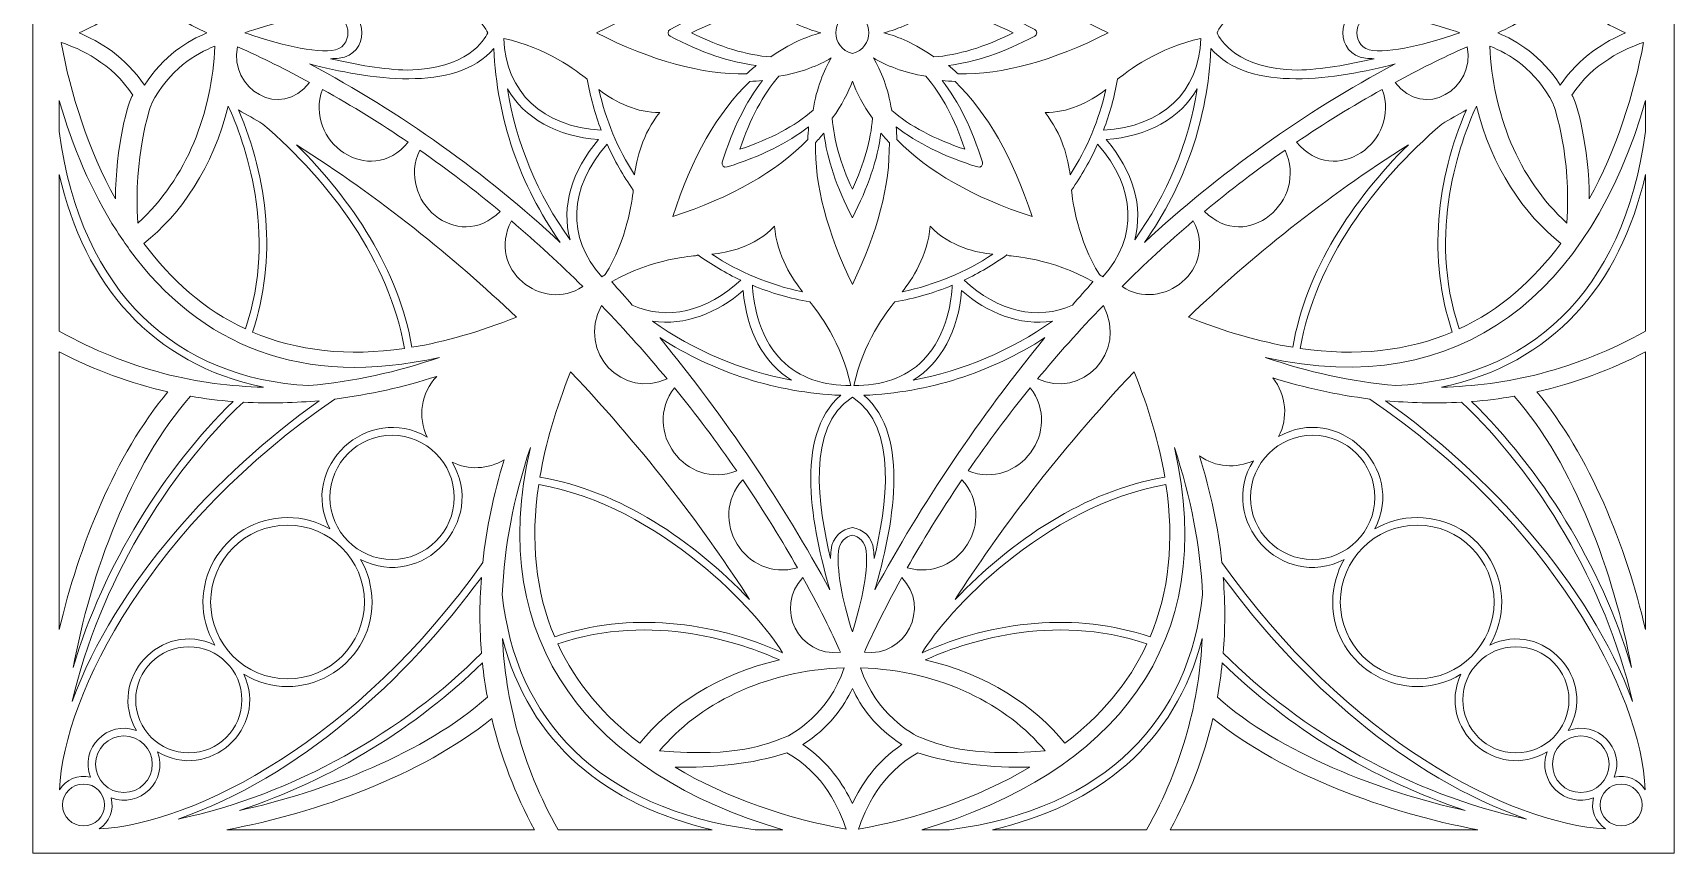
# Model space of a CAD drawing. Header units: inches. Extents: x 46 to 4633, y 0 to 864.
# Drawn here: x 46 to 910, y 0 to 432 of the extents above; entities that cross this region are included whole.
import ezdxf

# ---------------------------------------------------------------- set-up
doc = ezdxf.new("R2010")
doc.units = ezdxf.units.IN
doc.header["$MEASUREMENT"] = 0
doc.layers.add('_U+0421_U+043B_U+043E_U+0439 1', color=7, linetype='Continuous')

msp = doc.modelspace()

# ---------------------------------------------------------------- linework, layer by layer
at = {"layer": '_U+0421_U+043B_U+043E_U+0439 1', "color": 1, "lineweight": 9, "true_color": 0xff0000}
msp.add_lwpolyline([(46.13, 864), (46.13, 0), (910.13, 0), (910.13, 864), (46.13, 864)], dxfattribs=at)
for points, knots in [([(70.51, 432), (81.03, 436.45), (95.16, 444.79), (104.89, 459.64), (114.66, 444.1), (127.95, 436.07), (137.81, 432), (127.95, 427.93), (114.66, 419.9), (104.89, 404.36), (95.16, 419.21), (81.03, 427.55), (70.51, 432)], [0, 0, 0, 0, 1, 1, 1, 2, 2, 2, 3, 3, 3, 4, 4, 4, 4]), ([(884.55, 432), (874.04, 427.55), (859.91, 419.21), (850.17, 404.36), (840.41, 419.9), (827.12, 427.93), (817.25, 432), (827.12, 436.07), (840.41, 444.1), (850.17, 459.64), (859.91, 444.79), (874.04, 436.45), (884.55, 432)], [0, 0, 0, 0, 1, 1, 1, 2, 2, 2, 3, 3, 3, 4, 4, 4, 4]), ([(285.59, 431.99), (283.93, 428.44), (274.83, 412.82), (243.34, 412.38), (230.8, 412.64), (216.42, 415.15), (202.86, 418.38), (204.4, 418.4), (205.91, 418.47), (207.35, 418.62), (223.36, 420.3), (223.36, 443.7), (207.35, 445.38), (205.91, 445.53), (204.4, 445.6), (202.86, 445.62), (216.42, 448.85), (230.8, 451.36), (243.34, 451.62), (274.83, 451.18), (283.93, 435.56), (285.59, 432.01), (285.58, 432), (285.58, 432), (285.58, 432), (285.58, 432), (285.58, 432), (285.59, 431.99)], [0, 0, 0, 0, 1, 1, 1, 2, 2, 2, 3, 3, 3, 4, 4, 4, 5, 5, 5, 6, 6, 6, 7, 7, 7, 8, 8, 8, 9, 9, 9, 9]), ([(342.87, 432.01), (371.84, 446.77), (398.37, 454.05), (421.85, 453.64), (423.54, 452.05), (425.24, 450.56), (426.92, 449.17), (413, 447.46), (397.8, 442.32), (381.56, 433.78), (380.14, 433.03), (380.14, 430.97), (381.56, 430.22), (397.8, 421.68), (413, 416.54), (426.92, 414.83), (425.24, 413.44), (423.54, 411.95), (421.85, 410.36), (398.37, 409.95), (371.84, 417.23), (342.87, 431.99), (342.87, 432), (342.88, 432), (342.88, 432), (342.88, 432), (342.87, 432), (342.87, 432.01)], [0, 0, 0, 0, 1, 1, 1, 2, 2, 2, 3, 3, 3, 4, 4, 4, 5, 5, 5, 6, 6, 6, 7, 7, 7, 8, 8, 8, 9, 9, 9, 9]), ([(612.2, 431.99), (583.23, 417.23), (556.7, 409.95), (533.22, 410.36), (531.52, 411.95), (529.83, 413.44), (528.14, 414.83), (542.07, 416.54), (557.27, 421.68), (573.51, 430.22), (574.93, 430.97), (574.93, 433.03), (573.51, 433.78), (557.27, 442.32), (542.07, 447.46), (528.14, 449.17), (529.83, 450.56), (531.52, 452.05), (533.22, 453.64), (556.7, 454.05), (583.23, 446.77), (612.2, 432.01), (612.19, 432), (612.19, 432), (612.18, 432), (612.19, 432), (612.19, 432), (612.2, 431.99)], [0, 0, 0, 0, 1, 1, 1, 2, 2, 2, 3, 3, 3, 4, 4, 4, 5, 5, 5, 6, 6, 6, 7, 7, 7, 8, 8, 8, 9, 9, 9, 9]), ([(669.48, 432.01), (671.14, 435.56), (680.24, 451.18), (711.73, 451.62), (724.27, 451.36), (738.65, 448.85), (752.21, 445.62), (750.67, 445.6), (749.16, 445.53), (747.72, 445.38), (731.71, 443.7), (731.71, 420.3), (747.72, 418.62), (749.16, 418.47), (750.67, 418.4), (752.21, 418.38), (738.65, 415.15), (724.27, 412.64), (711.73, 412.38), (680.24, 412.82), (671.14, 428.44), (669.48, 431.99), (669.48, 432), (669.48, 432), (669.48, 432), (669.48, 432), (669.48, 432), (669.48, 432.01)], [0, 0, 0, 0, 1, 1, 1, 2, 2, 2, 3, 3, 3, 4, 4, 4, 5, 5, 5, 6, 6, 6, 7, 7, 7, 8, 8, 8, 9, 9, 9, 9]), ([(157.71, 432.01), (169.28, 436.03), (191.75, 442.64), (203.56, 441.4), (214.84, 440.22), (214.84, 423.78), (203.56, 422.6), (191.75, 421.36), (169.28, 427.97), (157.71, 431.99), (157.72, 432), (157.72, 432), (157.73, 432), (157.72, 432), (157.72, 432), (157.71, 432.01)], [0, 0, 0, 0, 1, 1, 1, 2, 2, 2, 3, 3, 3, 4, 4, 4, 5, 5, 5, 5]), ([(460.94, 431.99), (453.53, 430.06), (444.33, 426.34), (434.65, 419.28), (421.99, 420.21), (407.98, 424.45), (392.91, 431.99), (392.91, 432), (392.92, 432), (392.92, 432), (392.92, 432), (392.91, 432), (392.91, 432.01), (407.98, 439.55), (421.99, 443.79), (434.65, 444.71), (444.33, 437.66), (453.53, 433.94), (460.94, 432.01), (460.93, 432), (460.92, 432), (460.91, 432), (460.92, 432), (460.93, 432), (460.94, 431.99)], [0, 0, 0, 0, 1, 1, 1, 2, 2, 2, 3, 3, 3, 4, 4, 4, 5, 5, 5, 6, 6, 6, 7, 7, 7, 8, 8, 8, 8]), ([(477.53, 442.83), (489.03, 440.21), (489.04, 423.79), (477.53, 421.16), (466.04, 423.79), (466.02, 440.21), (477.53, 442.83)], [0, 0, 0, 0, 1, 1, 1, 2, 2, 2, 2]), ([(562.16, 431.99), (547.08, 424.45), (533.08, 420.21), (520.41, 419.28), (510.73, 426.34), (501.53, 430.06), (494.13, 431.99), (494.14, 432), (494.14, 432), (494.15, 432), (494.14, 432), (494.14, 432), (494.13, 432.01), (501.53, 433.94), (510.73, 437.66), (520.41, 444.71), (533.08, 443.79), (547.08, 439.55), (562.16, 432.01), (562.15, 432), (562.15, 432), (562.15, 432), (562.15, 432), (562.15, 432), (562.16, 431.99)], [0, 0, 0, 0, 1, 1, 1, 2, 2, 2, 3, 3, 3, 4, 4, 4, 5, 5, 5, 6, 6, 6, 7, 7, 7, 8, 8, 8, 8]), ([(797.36, 431.99), (785.79, 427.97), (763.32, 421.36), (751.51, 422.6), (740.23, 423.78), (740.23, 440.22), (751.51, 441.4), (763.32, 442.64), (785.79, 436.03), (797.36, 432.01), (797.35, 432), (797.34, 432), (797.34, 432), (797.34, 432), (797.35, 432), (797.36, 431.99)], [0, 0, 0, 0, 1, 1, 1, 2, 2, 2, 3, 3, 3, 4, 4, 4, 5, 5, 5, 5]), ([(98.74, 399.11), (96.43, 396.79), (89.68, 371.78), (89.6, 344.52), (75.61, 369.98), (65.82, 400.06), (61.08, 426.95), (70.41, 423.84), (88.03, 416.02), (98.74, 399.11)], [0, 0, 0, 0, 1, 1, 1, 2, 2, 2, 3, 3, 3, 3]), ([(108.61, 394.67), (117.63, 412.57), (132.15, 421.07), (141.98, 424.97), (140.41, 389.92), (127.4, 355.38), (101.38, 331.78), (99.1, 367.08), (107.76, 392.29), (108.61, 394.67)], [0, 0, 0, 0, 1, 1, 1, 2, 2, 2, 3, 3, 3, 3]), ([(153.89, 424.7), (167.01, 418.79), (179.66, 412.51), (191.85, 405.92), (176.72, 385.59), (149.19, 402.69), (153.89, 424.7)], [0, 0, 0, 0, 1, 1, 1, 2, 2, 2, 2]), ([(191.83, 415.58), (222.16, 407.77), (268.47, 399.94), (288.82, 423.76), (290.39, 386.86), (302.45, 351.69), (323.81, 321.63), (284.6, 357.94), (239.95, 390.09), (191.83, 415.58)], [0, 0, 0, 0, 1, 1, 1, 2, 2, 2, 3, 3, 3, 3]), ([(338, 407.52), (339.57, 398.37), (342.05, 389.35), (345.36, 380.71), (314.33, 382.59), (295.2, 400.57), (294.03, 428.98), (316, 424.52), (333.04, 411.6), (338, 407.52)], [0, 0, 0, 0, 1, 1, 1, 2, 2, 2, 3, 3, 3, 3]), ([(617.07, 407.52), (622.02, 411.6), (639.07, 424.52), (661.04, 428.98), (659.86, 400.57), (640.74, 382.59), (609.7, 380.71), (613.02, 389.35), (615.49, 398.37), (617.07, 407.52)], [0, 0, 0, 0, 1, 1, 1, 2, 2, 2, 3, 3, 3, 3]), ([(631.26, 321.63), (652.61, 351.69), (664.68, 386.86), (666.25, 423.76), (686.6, 399.95), (732.9, 407.77), (763.24, 415.58), (715.27, 390.17), (670.52, 357.99), (631.26, 321.63)], [0, 0, 0, 0, 1, 1, 1, 2, 2, 2, 3, 3, 3, 3]), ([(801.18, 424.7), (805.88, 402.69), (778.35, 385.59), (763.22, 405.92), (775.41, 412.51), (788.06, 418.79), (801.18, 424.7)], [0, 0, 0, 0, 1, 1, 1, 2, 2, 2, 2]), ([(813.09, 424.97), (822.92, 421.07), (837.43, 412.57), (846.45, 394.67), (847.31, 392.29), (855.97, 367.08), (853.69, 331.78), (827.67, 355.38), (814.66, 389.92), (813.09, 424.97)], [0, 0, 0, 0, 1, 1, 1, 2, 2, 2, 3, 3, 3, 3]), ([(893.98, 426.95), (889.24, 400.06), (879.45, 369.98), (865.47, 344.52), (865.39, 371.78), (858.64, 396.78), (856.33, 399.11), (867.03, 416.02), (884.66, 423.84), (893.98, 426.95)], [0, 0, 0, 0, 1, 1, 1, 2, 2, 2, 3, 3, 3, 3]), ([(418.32, 370.65), (423.64, 386.65), (430.53, 399.55), (438.85, 409.16), (450.68, 411.01), (459.82, 414.89), (466.42, 418.75), (462.56, 412.15), (458.68, 403.01), (456.83, 391.18), (447.22, 382.86), (434.32, 375.97), (418.32, 370.65)], [0, 0, 0, 0, 1, 1, 1, 2, 2, 2, 3, 3, 3, 4, 4, 4, 4]), ([(516.22, 409.16), (524.54, 399.55), (531.43, 386.65), (536.75, 370.65), (520.75, 375.97), (507.84, 382.86), (498.24, 391.17), (496.38, 403), (492.51, 412.15), (488.64, 418.75), (495.25, 414.89), (504.39, 411.01), (516.22, 409.16)], [0, 0, 0, 0, 1, 1, 1, 2, 2, 2, 3, 3, 3, 4, 4, 4, 4]), ([(382.95, 335.24), (392.99, 366.16), (406.62, 390.08), (423.49, 406.4), (425.82, 406.47), (428.07, 406.62), (430.25, 406.82), (421.6, 395.77), (414.49, 381.38), (409.05, 363.85), (408.58, 362.32), (410.02, 360.87), (411.55, 361.35), (429.08, 366.79), (443.47, 373.9), (454.53, 382.54), (454.32, 380.37), (454.17, 378.12), (454.1, 375.79), (437.78, 358.92), (413.86, 345.29), (382.95, 335.24)], [0, 0, 0, 0, 1, 1, 1, 2, 2, 2, 3, 3, 3, 4, 4, 4, 5, 5, 5, 6, 6, 6, 7, 7, 7, 7]), ([(477.53, 406.51), (479.74, 400.57), (483.08, 393.89), (488.12, 386.97), (487.29, 375.55), (483.75, 363.05), (477.53, 349.65), (471.31, 363.05), (467.77, 375.55), (466.95, 386.97), (471.99, 393.89), (475.33, 400.56), (477.53, 406.51)], [0, 0, 0, 0, 1, 1, 1, 2, 2, 2, 3, 3, 3, 4, 4, 4, 4]), ([(500.96, 375.79), (500.89, 378.12), (500.75, 380.37), (500.54, 382.54), (511.59, 373.9), (525.98, 366.79), (543.51, 361.35), (545.05, 360.87), (546.49, 362.32), (546.02, 363.85), (540.57, 381.38), (533.46, 395.77), (524.82, 406.82), (527, 406.62), (529.25, 406.47), (531.58, 406.4), (548.45, 390.08), (562.07, 366.16), (572.12, 335.24), (541.21, 345.29), (517.28, 358.92), (500.96, 375.79)], [0, 0, 0, 0, 1, 1, 1, 2, 2, 2, 3, 3, 3, 4, 4, 4, 5, 5, 5, 6, 6, 6, 7, 7, 7, 7]), ([(243.73, 374.37), (223.42, 350.03), (188.7, 374.6), (198.59, 402.22), (214.44, 393.38), (229.48, 384.04), (243.73, 374.37)], [0, 0, 0, 0, 1, 1, 1, 2, 2, 2, 2]), ([(328.92, 323.07), (311.88, 346.61), (300.53, 373.98), (295.96, 402.58), (304.81, 387.02), (322.08, 377.34), (343.95, 375.77), (329.66, 359.27), (324.27, 340.27), (328.92, 323.07)], [0, 0, 0, 0, 1, 1, 1, 2, 2, 2, 3, 3, 3, 3]), ([(344.14, 402.14), (353.31, 394.93), (364.38, 389.98), (376.12, 389.98), (367.05, 378.96), (363.94, 365.24), (362.87, 357.15), (353.96, 371.01), (347.67, 386.13), (344.14, 402.14)], [0, 0, 0, 0, 1, 1, 1, 2, 2, 2, 3, 3, 3, 3]), ([(578.95, 389.98), (590.67, 389.98), (601.74, 394.92), (610.92, 402.14), (607.4, 386.13), (601.11, 371.01), (592.2, 357.15), (591.13, 365.24), (588.01, 378.96), (578.95, 389.98)], [0, 0, 0, 0, 1, 1, 1, 2, 2, 2, 3, 3, 3, 3]), ([(611.11, 375.77), (632.98, 377.34), (650.26, 387.02), (659.1, 402.58), (654.53, 373.98), (643.19, 346.61), (626.14, 323.07), (630.79, 340.27), (625.41, 359.27), (611.11, 375.77)], [0, 0, 0, 0, 1, 1, 1, 2, 2, 2, 3, 3, 3, 3]), ([(711.34, 374.37), (725.59, 384.04), (740.63, 393.38), (756.48, 402.22), (766.37, 374.6), (731.65, 350.03), (711.34, 374.37)], [0, 0, 0, 0, 1, 1, 1, 2, 2, 2, 2]), ([(60.02, 396.28), (66.9, 372.35), (76.82, 348.63), (90.29, 327.67), (92.84, 323.67), (94.81, 321.04), (97.09, 317.75), (134.08, 267.22), (188, 244.76), (260.18, 261.11), (237.93, 253.41), (214.97, 248.25), (191.51, 246.23), (122.65, 249.96), (71.52, 293.89), (60.02, 379.99), (60.02, 379.99), (60.02, 396.28), (60.02, 396.28)], [0, 0, 0, 0, 1, 1, 1, 2, 2, 2, 3, 3, 3, 4, 4, 4, 5, 5, 5, 6, 6, 6, 6]), ([(148.99, 393.45), (157.43, 375.07), (175.21, 326.89), (158.06, 276.07), (136.59, 286.08), (118.95, 301.8), (104.55, 321.13), (123.88, 336.13), (141.24, 361.5), (148.99, 393.45)], [0, 0, 0, 0, 1, 1, 1, 2, 2, 2, 3, 3, 3, 3]), ([(154.34, 391.4), (158.68, 388.94), (162.98, 386.46), (167.22, 383.94), (202.98, 353.16), (233.77, 311.71), (241.76, 265.8), (212.07, 261.48), (185.33, 264.35), (161.74, 274.44), (174.78, 312.79), (169.99, 355.3), (154.34, 391.4)], [0, 0, 0, 0, 1, 1, 1, 2, 2, 2, 3, 3, 3, 4, 4, 4, 4]), ([(895.05, 379.99), (883.55, 293.89), (832.42, 249.96), (763.56, 246.23), (740.09, 248.25), (717.14, 253.41), (694.89, 261.11), (798.43, 237.66), (866.23, 296.12), (895.05, 396.28), (895.05, 396.28), (895.05, 379.99), (895.05, 379.99), (895.05, 379.99), (895.05, 379.99), (895.05, 379.99)], [0, 0, 0, 0, 1, 1, 1, 2, 2, 2, 3, 3, 3, 4, 4, 4, 5, 5, 5, 5]), ([(787.84, 383.94), (792.09, 386.46), (796.39, 388.94), (800.73, 391.4), (785.07, 355.3), (780.29, 312.79), (793.33, 274.44), (769.73, 264.35), (743, 261.48), (713.31, 265.8), (721.3, 311.71), (752.09, 353.16), (787.84, 383.94)], [0, 0, 0, 0, 1, 1, 1, 2, 2, 2, 3, 3, 3, 4, 4, 4, 4]), ([(806.08, 393.45), (813.82, 361.5), (831.18, 336.13), (850.52, 321.13), (836.12, 301.8), (818.48, 286.08), (797, 276.07), (779.86, 326.89), (797.63, 375.07), (806.08, 393.45)], [0, 0, 0, 0, 1, 1, 1, 2, 2, 2, 3, 3, 3, 3]), ([(184.86, 373.09), (228.99, 345.1), (267.47, 313.93), (300.66, 282.25), (281.38, 274.56), (263.05, 269.28), (245.71, 266.41), (238.67, 306.98), (214.36, 343.89), (184.86, 373.09)], [0, 0, 0, 0, 1, 1, 1, 2, 2, 2, 3, 3, 3, 3]), ([(348.45, 373.28), (352.24, 364.84), (356.87, 356.74), (362.2, 349.19), (361.62, 343.14), (358.9, 322.98), (347.46, 304.67), (346.85, 304.3), (346.24, 303.92), (345.64, 303.54), (327.04, 324.29), (328.09, 350.29), (348.45, 373.28)], [0, 0, 0, 0, 1, 1, 1, 2, 2, 2, 3, 3, 3, 4, 4, 4, 4]), ([(458.06, 374.14), (459.66, 375.84), (461.14, 377.53), (462.53, 379.22), (464.21, 365.51), (469.22, 350.56), (477.53, 334.61), (485.84, 350.56), (490.86, 365.51), (492.54, 379.22), (493.93, 377.53), (495.41, 375.84), (497, 374.14), (497.38, 351.86), (490.84, 326.79), (477.53, 299.51), (464.23, 326.79), (457.68, 351.86), (458.06, 374.14)], [0, 0, 0, 0, 1, 1, 1, 2, 2, 2, 3, 3, 3, 4, 4, 4, 5, 5, 5, 6, 6, 6, 6]), ([(609.43, 303.54), (608.82, 303.92), (608.22, 304.3), (607.61, 304.67), (596.17, 322.98), (593.45, 343.14), (592.87, 349.19), (598.2, 356.74), (602.82, 364.84), (606.61, 373.28), (626.97, 350.29), (628.03, 324.29), (609.43, 303.54)], [0, 0, 0, 0, 1, 1, 1, 2, 2, 2, 3, 3, 3, 4, 4, 4, 4]), ([(654.41, 282.25), (687.6, 313.93), (726.07, 345.1), (770.2, 373.09), (740.71, 343.89), (716.39, 306.98), (709.35, 266.41), (692.02, 269.28), (673.69, 274.56), (654.41, 282.25)], [0, 0, 0, 0, 1, 1, 1, 2, 2, 2, 3, 3, 3, 3]), ([(292.13, 337.94), (269.68, 315.56), (237.39, 343.81), (249.79, 370.2), (264.8, 359.74), (278.91, 348.92), (292.13, 337.94)], [0, 0, 0, 0, 1, 1, 1, 2, 2, 2, 2]), ([(662.93, 337.94), (676.16, 348.92), (690.26, 359.74), (705.28, 370.2), (717.68, 343.81), (685.39, 315.56), (662.93, 337.94)], [0, 0, 0, 0, 1, 1, 1, 2, 2, 2, 2]), ([(60.02, 357.41), (73.43, 299.06), (108.8, 257.64), (167.48, 245.37), (133.79, 246.18), (96.92, 254.13), (60.02, 274.96), (60.02, 274.96), (60.02, 357.41), (60.02, 357.41)], [0, 0, 0, 0, 1, 1, 1, 2, 2, 2, 3, 3, 3, 3]), ([(895.05, 274.96), (858.15, 254.13), (821.28, 246.18), (787.59, 245.37), (846.27, 257.64), (881.64, 299.05), (895.05, 357.41), (895.05, 357.41), (895.05, 274.96), (895.05, 274.96)], [0, 0, 0, 0, 1, 1, 1, 2, 2, 2, 3, 3, 3, 3]), ([(298.07, 332.94), (311.52, 321.49), (324.02, 309.91), (335.59, 298.41), (314.54, 284.2), (284.65, 307.48), (298.07, 332.94)], [0, 0, 0, 0, 1, 1, 1, 2, 2, 2, 2]), ([(451.31, 295.61), (434.02, 299.21), (417.9, 306.02), (403.6, 315.38), (411.48, 316.16), (426.2, 319.12), (436.57, 330.18), (437.72, 314.67), (446.39, 301.77), (451.31, 295.61)], [0, 0, 0, 0, 1, 1, 1, 2, 2, 2, 3, 3, 3, 3]), ([(551.46, 315.38), (537.16, 306.02), (521.04, 299.21), (503.76, 295.61), (508.67, 301.77), (517.35, 314.67), (518.5, 330.18), (528.86, 319.11), (543.59, 316.16), (551.46, 315.38)], [0, 0, 0, 0, 1, 1, 1, 2, 2, 2, 3, 3, 3, 3]), ([(619.48, 298.41), (631.05, 309.91), (643.55, 321.49), (657, 332.94), (670.48, 307.37), (640.4, 284.29), (619.48, 298.41)], [0, 0, 0, 0, 1, 1, 1, 2, 2, 2, 2]), ([(394.98, 314.62), (395.41, 314.64), (395.82, 314.77), (396.18, 315.01), (403.28, 309.93), (410.87, 305.48), (418.75, 301.78), (400.99, 285.18), (379.73, 280.26), (361.71, 288.61), (358.18, 292.68), (354.55, 296.79), (350.92, 300.81), (350.92, 300.81), (351.03, 300.98), (351.03, 300.98), (372.04, 313.29), (394.75, 314.6), (394.98, 314.62)], [0, 0, 0, 0, 1, 1, 1, 2, 2, 2, 3, 3, 3, 4, 4, 4, 5, 5, 5, 6, 6, 6, 6]), ([(536.32, 301.78), (544.2, 305.48), (551.79, 309.93), (558.88, 315.01), (559.25, 314.77), (559.66, 314.64), (560.09, 314.62), (560.32, 314.6), (583.03, 313.29), (604.04, 300.98), (604.04, 300.98), (604.15, 300.81), (604.15, 300.81), (600.52, 296.79), (596.89, 292.68), (593.35, 288.61), (575.34, 280.26), (554.07, 285.18), (536.32, 301.78)], [0, 0, 0, 0, 1, 1, 1, 2, 2, 2, 3, 3, 3, 4, 4, 4, 5, 5, 5, 6, 6, 6, 6]), ([(420.1, 296.25), (421.62, 275.12), (430.8, 258.14), (445.53, 249.08), (419.33, 253.98), (394.09, 264.68), (372.25, 280.18), (389.43, 277.45), (406.67, 284.63), (420.1, 296.25)], [0, 0, 0, 0, 1, 1, 1, 2, 2, 2, 3, 3, 3, 3]), ([(440.05, 259.81), (427.18, 273.05), (425.24, 292.29), (424.97, 299.03), (434.67, 295.02), (444.85, 292.08), (455.22, 290.29), (459.31, 285.33), (472.25, 268.24), (476.69, 246.27), (462.82, 246.21), (449.76, 249.82), (440.05, 259.81)], [0, 0, 0, 0, 1, 1, 1, 2, 2, 2, 3, 3, 3, 4, 4, 4, 4]), ([(499.85, 290.29), (510.22, 292.08), (520.4, 295.02), (530.1, 299.03), (529.83, 292.29), (527.88, 273.05), (515.02, 259.81), (505.31, 249.82), (492.25, 246.21), (478.37, 246.27), (482.82, 268.24), (495.76, 285.33), (499.85, 290.29)], [0, 0, 0, 0, 1, 1, 1, 2, 2, 2, 3, 3, 3, 4, 4, 4, 4]), ([(509.54, 249.08), (524.26, 258.14), (533.45, 275.12), (534.97, 296.25), (548.39, 284.63), (565.62, 277.45), (582.82, 280.18), (560.97, 264.68), (535.74, 253.98), (509.54, 249.08)], [0, 0, 0, 0, 1, 1, 1, 2, 2, 2, 3, 3, 3, 3]), ([(345.41, 288.45), (358.17, 275.22), (369.7, 262.21), (380.02, 249.74), (357.19, 239.12), (332.31, 263.21), (345.41, 288.45)], [0, 0, 0, 0, 1, 1, 1, 2, 2, 2, 2]), ([(575.05, 249.74), (585.37, 262.21), (596.9, 275.22), (609.66, 288.45), (622.76, 263.21), (597.87, 239.12), (575.05, 249.74)], [0, 0, 0, 0, 1, 1, 1, 2, 2, 2, 2]), ([(465.66, 138.69), (441.49, 183.39), (410.56, 229.56), (376.17, 271.47), (404.67, 253.03), (437.52, 242.56), (471.47, 241.11), (446.26, 219.6), (456.54, 170.63), (465.66, 138.69)], [0, 0, 0, 0, 1, 1, 1, 2, 2, 2, 3, 3, 3, 3]), ([(489.4, 138.69), (498.52, 170.6), (508.81, 219.6), (483.6, 241.11), (517.55, 242.56), (550.4, 253.03), (578.9, 271.47), (544.56, 229.63), (513.69, 183.59), (489.4, 138.69)], [0, 0, 0, 0, 1, 1, 1, 2, 2, 2, 3, 3, 3, 3]), ([(60.02, 264.05), (78.37, 254.48), (97.49, 247.42), (117.25, 242.95), (89.53, 209.76), (70.17, 161.36), (60.02, 117.71), (60.02, 117.71), (60.02, 264.05), (60.02, 264.05)], [0, 0, 0, 0, 1, 1, 1, 2, 2, 2, 3, 3, 3, 3]), ([(895.05, 117.71), (884.9, 161.36), (865.54, 209.76), (837.81, 242.95), (857.58, 247.42), (876.7, 254.48), (895.05, 264.05), (895.05, 264.05), (895.05, 117.71), (895.05, 117.71)], [0, 0, 0, 0, 1, 1, 1, 2, 2, 2, 3, 3, 3, 3]), ([(205.15, 239.17), (223.39, 241.44), (241.28, 245.51), (258.74, 251.08), (250.42, 242.32), (248.67, 229.52), (253.76, 219.04), (222.74, 237.38), (185.72, 203.57), (202.52, 170.72), (195.96, 174.54), (188.34, 176.74), (180.21, 176.74), (145.8, 176.74), (124.36, 139.08), (141.99, 109.54), (113.54, 123.2), (84.87, 91.39), (100.72, 64.55), (85.4, 70.31), (70.52, 55.14), (76.48, 39.96), (69.91, 41.6), (63.48, 38.7), (60.12, 33.39), (62.4, 84.53), (109.44, 173.94), (205.15, 239.17)], [0, 0, 0, 0, 1, 1, 1, 2, 2, 2, 3, 3, 3, 4, 4, 4, 5, 5, 5, 6, 6, 6, 7, 7, 7, 8, 8, 8, 9, 9, 9, 9]), ([(423.45, 133.54), (393.66, 164.7), (355.38, 190.76), (313.07, 198.04), (316.02, 215.54), (321.4, 234.04), (329.25, 253.52), (369.7, 210.77), (400.79, 168.6), (423.45, 133.54)], [0, 0, 0, 0, 1, 1, 1, 2, 2, 2, 3, 3, 3, 3]), ([(625.82, 253.52), (633.67, 234.04), (639.05, 215.54), (642, 198.04), (599.69, 190.76), (561.4, 164.7), (531.61, 133.54), (554.28, 168.6), (585.37, 210.77), (625.82, 253.52)], [0, 0, 0, 0, 1, 1, 1, 2, 2, 2, 3, 3, 3, 3]), ([(416.65, 201.28), (389.85, 190.99), (366.61, 222.6), (383.86, 245.06), (395.3, 231), (406.06, 216.65), (416.65, 201.28)], [0, 0, 0, 0, 1, 1, 1, 2, 2, 2, 2]), ([(571.2, 245.06), (588.45, 222.6), (565.21, 190.99), (538.42, 201.28), (549.01, 216.65), (559.77, 231), (571.2, 245.06)], [0, 0, 0, 0, 1, 1, 1, 2, 2, 2, 2]), ([(878.59, 39.96), (884.54, 55.14), (869.67, 70.31), (854.35, 64.55), (870.2, 91.39), (841.52, 123.2), (813.07, 109.54), (830.7, 139.08), (809.27, 176.74), (774.86, 176.74), (766.73, 176.74), (759.11, 174.54), (752.55, 170.72), (769.23, 203.35), (732.82, 236.93), (701.93, 219.42), (706.94, 229.1), (706.11, 241.25), (698.84, 250.3), (715.5, 245.13), (732.55, 241.33), (749.91, 239.17), (845.63, 173.94), (892.66, 84.53), (894.94, 33.39), (891.59, 38.7), (885.16, 41.6), (878.59, 39.96)], [0, 0, 0, 0, 1, 1, 1, 2, 2, 2, 3, 3, 3, 4, 4, 4, 5, 5, 5, 6, 6, 6, 7, 7, 7, 8, 8, 8, 9, 9, 9, 9]), ([(156.97, 237.51), (170.61, 236.79), (185.23, 237.19), (196.88, 238.27), (142.64, 199.46), (89.96, 142.65), (66.82, 79.91), (81.14, 141.6), (117.05, 200.01), (156.97, 237.51)], [0, 0, 0, 0, 1, 1, 1, 2, 2, 2, 3, 3, 3, 3]), ([(67.39, 97.79), (76.54, 146.89), (97.4, 204.83), (129.17, 240.6), (136.55, 239.33), (144, 238.4), (151.54, 237.83), (115.41, 202.53), (83.41, 152.06), (67.39, 97.79)], [0, 0, 0, 0, 1, 1, 1, 2, 2, 2, 3, 3, 3, 3]), ([(466.08, 155.15), (459.64, 182.22), (453, 224.54), (477.53, 240.06), (502.1, 224.53), (495.35, 181.89), (488.99, 155.15), (488.97, 156.69), (488.89, 158.21), (488.74, 159.64), (488, 166.72), (483.01, 170.67), (477.53, 171.49), (472.06, 170.67), (467.07, 166.72), (466.32, 159.64), (466.17, 158.21), (466.1, 156.69), (466.08, 155.15)], [0, 0, 0, 0, 1, 1, 1, 2, 2, 2, 3, 3, 3, 4, 4, 4, 5, 5, 5, 6, 6, 6, 6]), ([(888.25, 79.91), (865.1, 142.65), (812.42, 199.46), (758.19, 238.27), (769.84, 237.19), (784.46, 236.79), (798.1, 237.51), (838.01, 200.01), (873.93, 141.6), (888.25, 79.91)], [0, 0, 0, 0, 1, 1, 1, 2, 2, 2, 3, 3, 3, 3]), ([(803.53, 237.84), (811.06, 238.4), (818.52, 239.33), (825.9, 240.6), (857.66, 204.83), (878.52, 146.89), (887.67, 97.79), (871.66, 152.06), (839.66, 202.53), (803.53, 237.84)], [0, 0, 0, 0, 1, 1, 1, 2, 2, 2, 3, 3, 3, 3]), ([(202.51, 187.37), (202.51, 205.41), (217.19, 220.09), (235.23, 220.09), (253.27, 220.09), (267.95, 205.41), (267.95, 187.37), (267.95, 169.33), (253.27, 154.65), (235.23, 154.65), (217.19, 154.65), (202.51, 169.33), (202.51, 187.37)], [0, 0, 0, 0, 1, 1, 1, 2, 2, 2, 3, 3, 3, 4, 4, 4, 4]), ([(719.84, 154.65), (701.79, 154.65), (687.12, 169.33), (687.12, 187.37), (687.12, 205.41), (701.8, 220.09), (719.84, 220.09), (737.88, 220.09), (752.56, 205.41), (752.56, 187.37), (752.56, 169.33), (737.88, 154.65), (719.84, 154.65)], [0, 0, 0, 0, 1, 1, 1, 2, 2, 2, 3, 3, 3, 4, 4, 4, 4]), ([(426.39, 12.31), (342.97, 23.45), (299.99, 71.21), (293.23, 136.23), (294.3, 161.27), (299.13, 187.19), (308.05, 213.58), (283.97, 110.6), (340.29, 41.98), (440.95, 12.31), (440.95, 12.31), (426.39, 12.31), (426.39, 12.31), (426.39, 12.31), (426.39, 12.31), (426.39, 12.31)], [0, 0, 0, 0, 1, 1, 1, 2, 2, 2, 3, 3, 3, 4, 4, 4, 5, 5, 5, 5]), ([(514.12, 12.31), (615.22, 42.11), (671.11, 110.57), (647.02, 213.58), (655.93, 187.19), (660.77, 161.27), (661.84, 136.23), (655.08, 71.21), (612.1, 23.45), (528.68, 12.31), (528.68, 12.31), (514.12, 12.31), (514.12, 12.31), (514.12, 12.31), (514.12, 12.31), (514.12, 12.31)], [0, 0, 0, 0, 1, 1, 1, 2, 2, 2, 3, 3, 3, 4, 4, 4, 5, 5, 5, 5]), ([(672.06, 153.07), (670.11, 171.28), (666.23, 190.02), (660.23, 209.2), (668.74, 203.2), (679.59, 202.45), (688.61, 206.64), (669.26, 175.49), (703.34, 137.78), (736.44, 154.64), (732.6, 148.06), (730.38, 140.42), (730.38, 132.27), (730.38, 97.61), (768.46, 76.32), (797.92, 94.24), (784.57, 65.77), (816.46, 37.27), (843.23, 53.34), (837.63, 38.1), (852.63, 23.43), (867.69, 29.17), (866.01, 22.71), (868.75, 16.25), (874.02, 12.8), (823.43, 15.41), (737.59, 60.32), (672.06, 153.07)], [0, 0, 0, 0, 1, 1, 1, 2, 2, 2, 3, 3, 3, 4, 4, 4, 5, 5, 5, 6, 6, 6, 7, 7, 7, 8, 8, 8, 9, 9, 9, 9]), ([(87.37, 29.17), (102.44, 23.43), (117.44, 38.1), (111.84, 53.34), (138.61, 37.27), (170.5, 65.77), (157.15, 94.24), (186.6, 76.32), (224.69, 97.61), (224.69, 132.27), (224.69, 140.42), (222.47, 148.06), (218.63, 154.64), (251.46, 137.92), (285.24, 174.87), (266.93, 205.87), (275.41, 201.73), (285.74, 201.99), (294.21, 207.16), (288.58, 188.69), (284.89, 170.64), (283, 153.07), (217.48, 60.32), (131.64, 15.41), (81.05, 12.8), (86.32, 16.26), (89.06, 22.71), (87.37, 29.17)], [0, 0, 0, 0, 1, 1, 1, 2, 2, 2, 3, 3, 3, 4, 4, 4, 5, 5, 5, 6, 6, 6, 7, 7, 7, 8, 8, 8, 9, 9, 9, 9]), ([(312.44, 194.09), (376.66, 183.01), (428.54, 126.28), (440.78, 105.51), (403.67, 122.35), (359.67, 127.24), (320.83, 113.88), (310.8, 137.53), (308.02, 164.33), (312.44, 194.09)], [0, 0, 0, 0, 1, 1, 1, 2, 2, 2, 3, 3, 3, 3]), ([(419.83, 196.63), (431.39, 179.57), (440.94, 163.84), (448.62, 150.27), (421.1, 142.58), (401.05, 175.85), (419.83, 196.63)], [0, 0, 0, 0, 1, 1, 1, 2, 2, 2, 2]), ([(506.45, 150.27), (514.12, 163.84), (523.68, 179.57), (535.24, 196.63), (554.02, 175.85), (533.97, 142.58), (506.45, 150.27)], [0, 0, 0, 0, 1, 1, 1, 2, 2, 2, 2]), ([(514.29, 105.51), (526.53, 126.29), (578.4, 183.01), (642.62, 194.09), (647.04, 164.33), (644.26, 137.53), (634.24, 113.88), (595.39, 127.24), (551.4, 122.35), (514.29, 105.51)], [0, 0, 0, 0, 1, 1, 1, 2, 2, 2, 3, 3, 3, 3]), ([(139.73, 132.27), (139.73, 154.58), (157.89, 172.74), (180.21, 172.74), (202.53, 172.74), (220.69, 154.58), (220.69, 132.27), (220.69, 109.95), (202.53, 91.79), (180.21, 91.79), (157.89, 91.79), (139.73, 109.95), (139.73, 132.27)], [0, 0, 0, 0, 1, 1, 1, 2, 2, 2, 3, 3, 3, 4, 4, 4, 4]), ([(470.3, 159.22), (470.8, 163.93), (473.95, 166.68), (477.53, 167.46), (481.12, 166.68), (484.27, 163.93), (484.76, 159.22), (486.09, 146.59), (481.39, 128.69), (477.54, 116.55), (477.54, 116.56), (477.54, 116.57), (477.53, 116.57), (477.53, 116.57), (477.53, 116.56), (477.52, 116.55), (473.68, 128.69), (468.98, 146.59), (470.3, 159.22)], [0, 0, 0, 0, 1, 1, 1, 2, 2, 2, 3, 3, 3, 4, 4, 4, 5, 5, 5, 6, 6, 6, 6]), ([(774.86, 91.79), (752.54, 91.79), (734.38, 109.95), (734.38, 132.27), (734.38, 154.58), (752.54, 172.74), (774.86, 172.74), (797.18, 172.74), (815.33, 154.58), (815.33, 132.27), (815.33, 109.95), (797.18, 91.79), (774.86, 91.79)], [0, 0, 0, 0, 1, 1, 1, 2, 2, 2, 3, 3, 3, 4, 4, 4, 4]), ([(282.27, 145.21), (281.14, 130.58), (281.3, 117.82), (282.33, 105.38), (241.67, 64.5), (183.95, 30.84), (122.63, 17.98), (186.19, 39.82), (242.86, 91.56), (282.27, 145.21)], [0, 0, 0, 0, 1, 1, 1, 2, 2, 2, 3, 3, 3, 3]), ([(451.49, 145.12), (461.73, 126.61), (468.19, 112.72), (471.22, 105.87), (449.3, 102.99), (436.25, 129.48), (451.49, 145.12)], [0, 0, 0, 0, 1, 1, 1, 2, 2, 2, 2]), ([(503.57, 145.12), (518.81, 129.48), (505.76, 102.99), (483.85, 105.87), (486.88, 112.72), (493.33, 126.61), (503.57, 145.12)], [0, 0, 0, 0, 1, 1, 1, 2, 2, 2, 2]), ([(672.74, 105.38), (673.77, 117.82), (673.93, 130.58), (672.8, 145.21), (712.21, 91.56), (768.88, 39.82), (832.43, 17.98), (771.12, 30.84), (713.4, 64.51), (672.74, 105.38)], [0, 0, 0, 0, 1, 1, 1, 2, 2, 2, 3, 3, 3, 3]), ([(439.23, 101.77), (407.03, 94.45), (381.34, 77.49), (365.62, 57.87), (347.17, 72.03), (332.12, 89.26), (322.44, 110.2), (372.53, 127.3), (420.06, 110.42), (439.23, 101.77)], [0, 0, 0, 0, 1, 1, 1, 2, 2, 2, 3, 3, 3, 3]), ([(515.83, 101.77), (535, 110.42), (582.54, 127.3), (632.62, 110.2), (622.94, 89.26), (607.9, 72.03), (589.44, 57.87), (573.73, 77.49), (548.03, 94.45), (515.83, 101.77)], [0, 0, 0, 0, 1, 1, 1, 2, 2, 2, 3, 3, 3, 3]), ([(322.67, 12.31), (303.21, 46.77), (294.99, 81.2), (293.33, 113.05), (307.52, 57.77), (348.3, 25.07), (403.81, 12.31), (403.81, 12.31), (322.67, 12.31), (322.67, 12.31)], [0, 0, 0, 0, 1, 1, 1, 2, 2, 2, 3, 3, 3, 3]), ([(551.25, 12.31), (606.77, 25.07), (647.55, 57.77), (661.74, 113.05), (660.07, 81.2), (651.85, 46.77), (632.4, 12.31), (632.4, 12.31), (551.25, 12.31), (551.25, 12.31)], [0, 0, 0, 0, 1, 1, 1, 2, 2, 2, 3, 3, 3, 3]), ([(100.29, 80.74), (100.29, 96.14), (112.82, 108.67), (128.23, 108.67), (143.63, 108.67), (156.16, 96.14), (156.16, 80.74), (156.16, 65.33), (143.63, 52.8), (128.23, 52.8), (112.82, 52.8), (100.29, 65.33), (100.29, 80.74)], [0, 0, 0, 0, 1, 1, 1, 2, 2, 2, 3, 3, 3, 4, 4, 4, 4]), ([(826.84, 52.8), (811.44, 52.8), (798.91, 65.33), (798.91, 80.74), (798.91, 96.14), (811.44, 108.67), (826.84, 108.67), (842.24, 108.67), (854.77, 96.14), (854.77, 80.74), (854.77, 65.33), (842.24, 52.8), (826.84, 52.8)], [0, 0, 0, 0, 1, 1, 1, 2, 2, 2, 3, 3, 3, 4, 4, 4, 4]), ([(285.4, 82.2), (252.72, 52.73), (199.36, 32.25), (154.99, 22.53), (203.75, 38.47), (248.79, 66.93), (282.79, 100.22), (283.43, 94.16), (284.31, 88.16), (285.4, 82.2)], [0, 0, 0, 0, 1, 1, 1, 2, 2, 2, 3, 3, 3, 3]), ([(473.27, 97.69), (465.19, 73.35), (445.73, 62.34), (441.64, 60.88), (431.65, 57.3), (418.19, 50.5), (376.07, 53.87), (396.1, 78.04), (430.26, 96.09), (473.27, 97.69)], [0, 0, 0, 0, 1, 1, 1, 2, 2, 2, 3, 3, 3, 3]), ([(578.99, 53.87), (536.86, 50.5), (523.36, 57.32), (513.43, 60.88), (509.34, 62.34), (489.88, 73.35), (481.8, 97.69), (524.81, 96.09), (558.96, 78.04), (578.99, 53.87)], [0, 0, 0, 0, 1, 1, 1, 2, 2, 2, 3, 3, 3, 3]), ([(669.66, 82.2), (670.76, 88.16), (671.64, 94.16), (672.27, 100.22), (706.27, 66.93), (751.31, 38.47), (800.08, 22.53), (755.71, 32.25), (702.35, 52.73), (669.66, 82.2)], [0, 0, 0, 0, 1, 1, 1, 2, 2, 2, 3, 3, 3, 3]), ([(451.41, 57.19), (465.21, 65.86), (473.09, 77.31), (477.53, 86.67), (481.97, 77.31), (489.86, 65.86), (503.66, 57.19), (490.35, 48.47), (482.27, 36.22), (477.53, 26.21), (472.8, 36.22), (464.72, 48.47), (451.41, 57.19)], [0, 0, 0, 0, 1, 1, 1, 2, 2, 2, 3, 3, 3, 4, 4, 4, 4]), ([(148.3, 12.31), (196.73, 21.51), (249.87, 40.71), (287.77, 70.88), (292.54, 50.63), (300.01, 31.05), (310.15, 12.31), (310.15, 12.31), (148.3, 12.31), (148.3, 12.31)], [0, 0, 0, 0, 1, 1, 1, 2, 2, 2, 3, 3, 3, 3]), ([(644.91, 12.31), (655.05, 31.05), (662.52, 50.63), (667.29, 70.88), (705.19, 40.71), (758.33, 21.51), (806.76, 12.31), (806.76, 12.31), (644.91, 12.31), (644.91, 12.31)], [0, 0, 0, 0, 1, 1, 1, 2, 2, 2, 3, 3, 3, 3]), ([(109.01, 46.84), (109.01, 38.61), (102.32, 31.92), (94.09, 31.92), (85.86, 31.92), (79.16, 38.61), (79.16, 46.84), (79.16, 55.08), (85.86, 61.77), (94.09, 61.77), (102.32, 61.77), (109.01, 55.08), (109.01, 46.84)], [0, 0, 0, 0, 1, 1, 1, 2, 2, 2, 3, 3, 3, 4, 4, 4, 4]), ([(860.98, 61.77), (869.21, 61.77), (875.91, 55.08), (875.91, 46.84), (875.91, 38.61), (869.21, 31.92), (860.98, 31.92), (852.75, 31.92), (846.05, 38.61), (846.05, 46.84), (846.05, 55.08), (852.75, 61.77), (860.98, 61.77)], [0, 0, 0, 0, 1, 1, 1, 2, 2, 2, 3, 3, 3, 4, 4, 4, 4]), ([(384.18, 45.3), (403.52, 44.95), (424.9, 46.81), (443.01, 52.88), (462.63, 42.2), (471.14, 22.35), (474.25, 12.7), (444.76, 17.79), (411.53, 28.94), (384.18, 45.3)], [0, 0, 0, 0, 1, 1, 1, 2, 2, 2, 3, 3, 3, 3]), ([(512.05, 52.88), (530.17, 46.81), (551.54, 44.95), (570.89, 45.3), (543.54, 28.94), (510.31, 17.79), (480.82, 12.7), (483.93, 22.35), (492.44, 42.2), (512.05, 52.88)], [0, 0, 0, 0, 1, 1, 1, 2, 2, 2, 3, 3, 3, 3]), ([(72.83, 14.34), (66.75, 14.34), (61.79, 19.3), (61.79, 25.39), (61.79, 31.47), (66.75, 36.43), (72.83, 36.43), (78.92, 36.43), (83.88, 31.47), (83.88, 25.39), (83.88, 19.3), (78.92, 14.34), (72.83, 14.34)], [0, 0, 0, 0, 1, 1, 1, 2, 2, 2, 3, 3, 3, 4, 4, 4, 4]), ([(882.23, 14.34), (876.14, 14.34), (871.19, 19.3), (871.19, 25.39), (871.19, 31.47), (876.14, 36.43), (882.23, 36.43), (888.32, 36.43), (893.27, 31.47), (893.27, 25.39), (893.27, 19.3), (888.32, 14.34), (882.23, 14.34)], [0, 0, 0, 0, 1, 1, 1, 2, 2, 2, 3, 3, 3, 4, 4, 4, 4])]:
    msp.add_open_spline(points, degree=3, knots=knots, dxfattribs=at)

doc.saveas('drawing.dxf')
